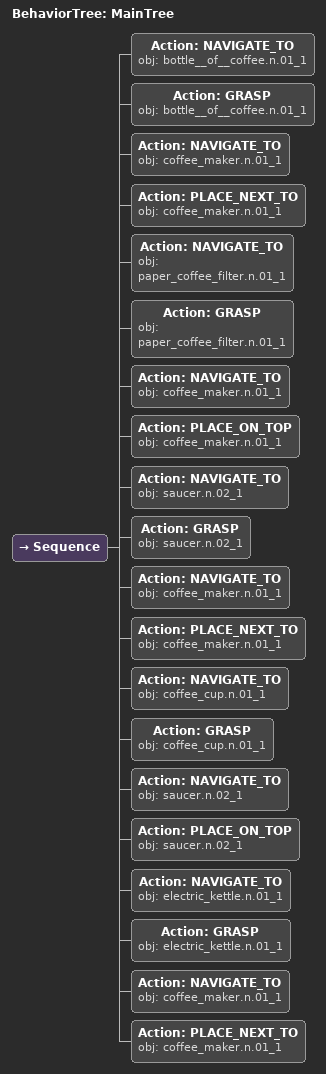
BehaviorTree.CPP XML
<root main_tree_to_execute="MainTree">
  <BehaviorTree ID="MainTree">
    <Sequence>
      <!-- Move bottle of coffee next to coffee maker -->
      <Action ID="NAVIGATE_TO" obj="bottle__of__coffee.n.01_1"/>
      <Action ID="GRASP" obj="bottle__of__coffee.n.01_1"/>
      <Action ID="NAVIGATE_TO" obj="coffee_maker.n.01_1"/>
      <Action ID="PLACE_NEXT_TO" obj="coffee_maker.n.01_1"/>
      <!-- Place paper filter on top of coffee maker -->
      <Action ID="NAVIGATE_TO" obj="paper_coffee_filter.n.01_1"/>
      <Action ID="GRASP" obj="paper_coffee_filter.n.01_1"/>
      <Action ID="NAVIGATE_TO" obj="coffee_maker.n.01_1"/>
      <Action ID="PLACE_ON_TOP" obj="coffee_maker.n.01_1"/>
      <!-- Place saucer next to coffee maker -->
      <Action ID="NAVIGATE_TO" obj="saucer.n.02_1"/>
      <Action ID="GRASP" obj="saucer.n.02_1"/>
      <Action ID="NAVIGATE_TO" obj="coffee_maker.n.01_1"/>
      <Action ID="PLACE_NEXT_TO" obj="coffee_maker.n.01_1"/>
      <!-- Place coffee cup on saucer -->
      <Action ID="NAVIGATE_TO" obj="coffee_cup.n.01_1"/>
      <Action ID="GRASP" obj="coffee_cup.n.01_1"/>
      <Action ID="NAVIGATE_TO" obj="saucer.n.02_1"/>
      <Action ID="PLACE_ON_TOP" obj="saucer.n.02_1"/>
      <!-- Place electric kettle next to coffee maker -->
      <Action ID="NAVIGATE_TO" obj="electric_kettle.n.01_1"/>
      <Action ID="GRASP" obj="electric_kettle.n.01_1"/>
      <Action ID="NAVIGATE_TO" obj="coffee_maker.n.01_1"/>
      <Action ID="PLACE_NEXT_TO" obj="coffee_maker.n.01_1"/>
    </Sequence>
  </BehaviorTree>
</root>
